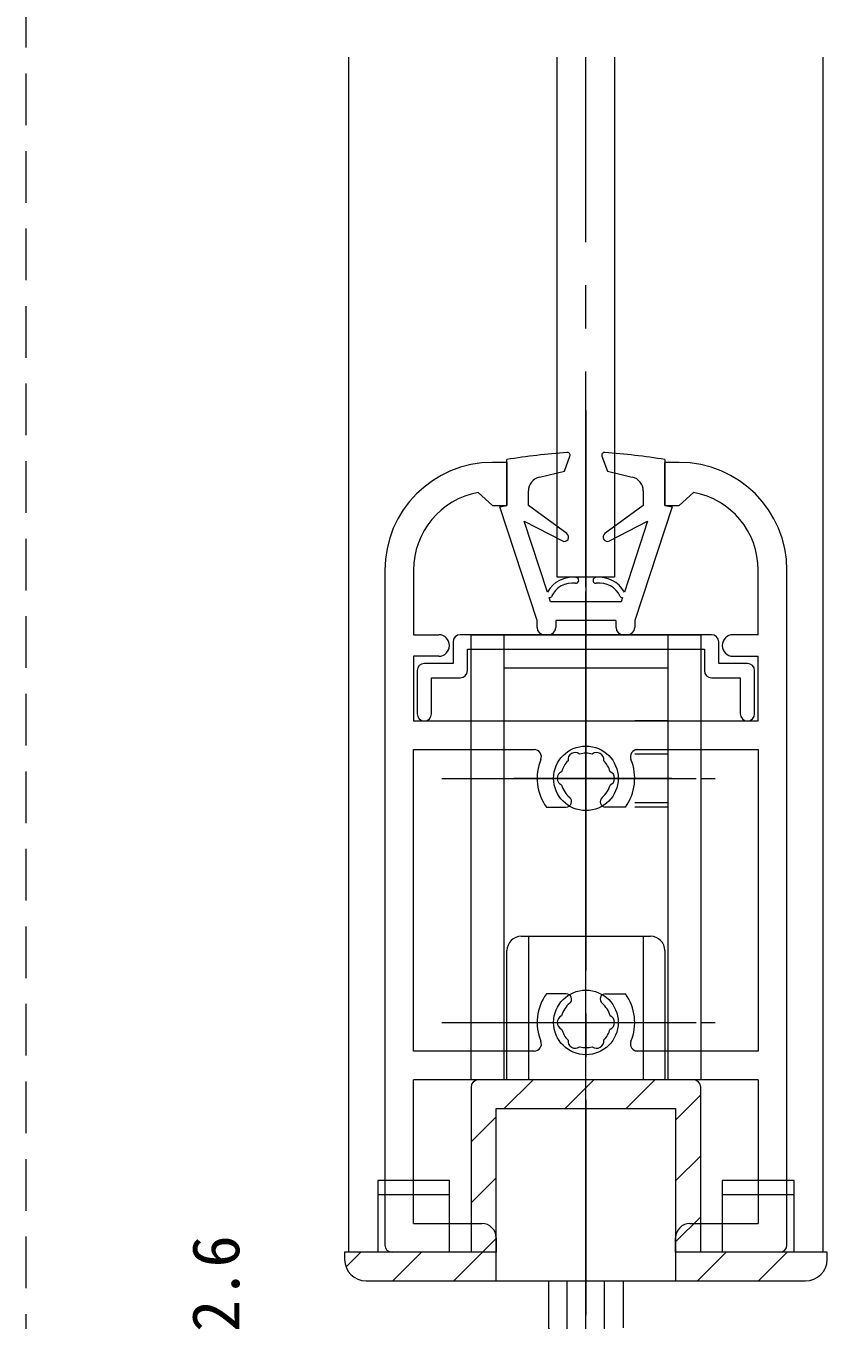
# Model space of a CAD drawing. Units: millimetres on the paper, enlarged 5 times, with parts at other scales. Extents: x -992 to 1008, y -685 to 700.
# Drawn here: x -582.5 to -489.5, y 48.9 to 199.1 of the extents above; entities that cross this region are included whole.
import ezdxf
from ezdxf.enums import TextEntityAlignment as Align

# ---------------------------------------------------------------- set-up
doc = ezdxf.new("R2010")
doc.units = ezdxf.units.MM
doc.header["$LTSCALE"] = 5
doc.linetypes.add('CHAIN1', pattern=[8, 5, -1, 1, -1])
doc.linetypes.add('DASHED1', pattern=[1.8, 1.2, -0.6])
doc.layers.add('2-0_18', color=7, linetype='Continuous', lineweight=18)
doc.styles.add('ＭＳ ゴシック', font='')
doc.styles.get('ＭＳ ゴシック').set_extended_font_data('MS Gothic')

msp = doc.modelspace()

# ---------------------------------------------------------------- linework, layer by layer
at = {"layer": '2-0_18', "linetype": 'DASHED1', "lineweight": 20}
msp.add_line((-582.547, 526.571), (-582.547, 44.258), dxfattribs=at)
at = {"layer": '2-0_18'}
for p, q in [((-545.047, 56.758), (-545.047, 195.481)), ((-520.88, 135.091), (-520.88, 195.481)), ((-514.214, 195.481), (-514.214, 135.091)), ((-490.047, 195.481), (-490.047, 56.758)), ((-526.714, 143.425), (-526.714, 148.758)), ((-520.047, 147.425), (-519.402, 149.141)), ((-508.38, 148.758), (-508.38, 143.425)), ((-526.714, 148.424), (-528.38, 148.424)), ((-526.714, 148.424), (-526.714, 143.425)), ((-522.936, 146.731), (-520.047, 147.425)), ((-508.38, 143.425), (-508.38, 148.424)), ((-506.714, 148.424), (-508.38, 148.424)), ((-524.214, 143.425), (-524.214, 145.111)), ((-510.88, 145.111), (-510.88, 143.425)), ((-506.714, 143.425), (-505.047, 144.939)), ((-527.547, 143.258), (-526.714, 143.425)), ((-523.214, 130.091), (-527.547, 143.258)), ((-519.752, 140.162), (-524.214, 143.425)), ((-510.88, 143.425), (-515.342, 140.162)), ((-508.38, 143.425), (-506.714, 143.425)), ((-524.718, 141.591), (-520.275, 139.313)), ((-522.013, 133.374), (-524.718, 141.591)), ((-540.88, 135.924), (-540.88, 57.591)), ((-537.547, 135.924), (-537.547, 128.425)), ((-497.547, 128.425), (-497.547, 135.924)), ((-494.214, 57.591), (-494.214, 135.924)), ((-514.214, 135.091), (-520.88, 135.091)), ((-521.81, 132.758), (-521.679, 132.758)), ((-521.646, 132.258), (-521.81, 132.758)), ((-513.448, 132.258), (-521.646, 132.258)), ((-523.214, 129.258), (-523.214, 130.091)), ((-514.062, 130.091), (-521.047, 130.091)), ((-521.047, 130.091), (-521.047, 129.258)), ((-514.047, 129.258), (-514.047, 130.091)), ((-511.88, 130.091), (-511.88, 129.258)), ((-537.547, 128.425), (-534.63, 128.425)), ((-502.964, 128.425), (-532.13, 128.425)), ((-527.047, 76.758), (-527.047, 128.425)), ((-521.88, 128.425), (-522.38, 128.425)), ((-512.714, 128.425), (-513.214, 128.425)), ((-508.047, 128.425), (-508.047, 76.758)), ((-497.547, 128.425), (-500.464, 128.425)), ((-532.964, 127.591), (-532.964, 125.091)), ((-531.297, 126.758), (-503.797, 126.758)), ((-531.297, 124.258), (-531.297, 126.758)), ((-503.797, 126.758), (-503.797, 124.258)), ((-502.13, 125.091), (-502.13, 127.591)), ((-532.964, 125.091), (-536.297, 125.091)), ((-498.797, 125.091), (-502.13, 125.091)), ((-500.464, 125.925), (-497.547, 125.925)), ((-497.547, 118.425), (-497.547, 125.925)), ((-537.13, 124.258), (-537.13, 119.258)), ((-535.464, 119.258), (-535.464, 123.424)), ((-535.464, 123.424), (-532.13, 123.424)), ((-527.047, 124.591), (-508.047, 124.591)), ((-502.964, 123.424), (-499.63, 123.424)), ((-499.63, 123.424), (-499.63, 119.258)), ((-497.964, 119.258), (-497.964, 124.258)), ((-537.547, 118.425), (-497.547, 118.425)), ((-508.047, 118.425), (-511.88, 118.425)), ((-537.547, 115.091), (-523.547, 115.091)), ((-537.547, 80.091), (-537.547, 115.091)), ((-511.547, 115.091), (-497.547, 115.091)), ((-497.547, 115.091), (-497.547, 80.091)), ((-522.13, 108.425), (-519.833, 108.425)), ((-512.965, 108.425), (-515.261, 108.425)), ((-525.047, 93.425), (-510.047, 93.425)), ((-524.214, 93.425), (-524.214, 76.758)), ((-510.88, 93.425), (-510.88, 76.758)), ((-526.714, 76.758), (-526.714, 91.758)), ((-508.38, 91.758), (-508.38, 76.758)), ((-519.833, 86.758), (-522.13, 86.758)), ((-515.261, 86.758), (-512.965, 86.758)), ((-523.547, 80.091), (-537.547, 80.091)), ((-497.547, 80.091), (-511.547, 80.091)), ((-497.547, 76.758), (-537.547, 76.758)), ((-537.547, 60.091), (-537.547, 76.758)), ((-504.214, 76.758), (-530.88, 76.758)), ((-505.047, 76.758), (-530.047, 76.758)), ((-505.047, 76.758), (-530.047, 76.758)), ((-527.014, 73.425), (-523.68, 76.758)), ((-527.014, 73.425), (-523.68, 76.758)), ((-519.943, 73.425), (-516.609, 76.758)), ((-519.943, 73.425), (-516.609, 76.758)), ((-512.872, 73.425), (-509.538, 76.758)), ((-512.872, 73.425), (-509.538, 76.758)), ((-497.547, 76.758), (-497.547, 60.091)), ((-530.88, 75.925), (-530.88, 56.758)), ((-530.88, 75.925), (-530.88, 56.758)), ((-504.214, 56.758), (-504.214, 75.925)), ((-504.214, 56.758), (-504.214, 75.925)), ((-507.13, 72.095), (-504.214, 75.011)), ((-507.13, 72.095), (-504.214, 75.011)), ((-530.88, 69.558), (-527.964, 72.475)), ((-530.88, 69.558), (-527.964, 72.475)), ((-507.13, 65.024), (-504.214, 67.94)), ((-507.13, 65.024), (-504.214, 67.94)), ((-541.714, 65.091), (-541.714, 56.758)), ((-530.88, 62.487), (-527.964, 65.404)), ((-530.88, 62.487), (-527.964, 65.404)), ((-501.714, 65.091), (-501.714, 56.758)), ((-493.38, 65.091), (-501.714, 65.091)), ((-493.38, 56.758), (-493.38, 65.091)), ((-533.38, 63.425), (-541.714, 63.425)), ((-493.38, 63.425), (-501.714, 63.425)), ((-537.547, 60.091), (-529.63, 60.091)), ((-507.13, 57.953), (-504.214, 60.869)), ((-507.13, 57.953), (-504.214, 60.869)), ((-505.464, 60.091), (-497.547, 60.091)), ((-532.872, 53.425), (-527.918, 58.379)), ((-532.872, 53.425), (-527.964, 58.332)), ((-527.964, 58.425), (-527.964, 56.758)), ((-527.964, 58.425), (-527.964, 56.758)), ((-507.13, 56.758), (-507.13, 58.425)), ((-507.13, 56.758), (-507.13, 58.425)), ((-545.547, 56.758), (-545.547, 55.925)), ((-530.88, 56.758), (-545.547, 56.758)), ((-545.547, 56.758), (-545.547, 55.925)), ((-530.88, 56.758), (-545.547, 56.758)), ((-545.389, 55.05), (-543.68, 56.758)), ((-545.389, 55.05), (-543.68, 56.758)), ((-540.047, 56.758), (-545.047, 56.758)), ((-540.047, 56.758), (-545.047, 56.758)), ((-527.964, 56.758), (-540.047, 56.758)), ((-527.964, 56.758), (-540.047, 56.758)), ((-539.943, 53.425), (-536.609, 56.758)), ((-539.943, 53.425), (-536.609, 56.758)), ((-495.047, 56.758), (-507.13, 56.758)), ((-495.047, 56.758), (-507.13, 56.758)), ((-504.587, 53.425), (-501.254, 56.758)), ((-504.586, 53.426), (-501.254, 56.758)), ((-489.547, 56.758), (-504.214, 56.758)), ((-489.547, 56.758), (-504.214, 56.758)), ((-497.516, 53.425), (-494.183, 56.758)), ((-497.516, 53.425), (-494.183, 56.758)), ((-490.047, 56.758), (-495.047, 56.758)), ((-490.047, 56.758), (-495.047, 56.758)), ((-489.547, 55.925), (-489.547, 56.758)), ((-489.547, 55.925), (-489.547, 56.758)), ((-543.047, 53.425), (-492.047, 53.425)), ((-543.047, 53.425), (-492.047, 53.425)), ((-521.88, 53.425), (-521.88, 47.938)), ((-515.38, 44.258), (-515.38, 53.425)), ((-513.214, 53.425), (-513.214, 47.988))]:
    msp.add_line(p, q, dxfattribs=at)
at = {"layer": '2-0_18', "linetype": 'CHAIN1'}
for p, q in [((-517.547, 53.981), (-517.547, 195.481)), ((-517.547, 154.453), (-517.547, 48.797)), ((-517.547, 137.533), (-517.547, 110.391)), ((-517.547, 68.425), (-517.547, 136.758)), ((-511.88, 115.091), (-508.047, 115.091)), ((-511.88, 114.591), (-508.047, 114.591)), ((-534.248, 111.758), (-502.547, 111.758)), ((-507.581, 111.758), (-525.915, 111.758)), ((-514.74, 111.758), (-504.74, 111.758)), ((-508.047, 108.925), (-511.88, 108.925)), ((-508.047, 108.425), (-511.88, 108.425)), ((-517.547, 48.89), (-517.547, 97.224)), ((-534.248, 83.425), (-502.547, 83.425)), ((-530.385, 83.425), (-505.385, 83.425)), ((-525.915, 83.425), (-507.581, 83.425)), ((-514.74, 83.425), (-504.74, 83.425)), ((-508.047, 80.091), (-511.88, 80.091))]:
    msp.add_line(p, q, dxfattribs=at)
at = {"layer": '2-0_18', "color": 4}
msp.add_line((-517.547, 44.258), (-517.547, 53.425), dxfattribs=at)
at = {"layer": '2-0_18'}
for points in [[(-515.692, 149.141), (-515.047, 147.425), (-512.158, 146.731)], [(-530.047, 144.939), (-528.38, 143.425), (-526.714, 143.425)], [(-508.38, 143.425), (-507.547, 143.258), (-511.88, 130.091)], [(-514.819, 139.313), (-510.377, 141.591), (-513.081, 133.374)], [(-513.415, 132.758), (-513.284, 132.758), (-513.448, 132.258)], [(-534.63, 125.925), (-537.547, 125.925), (-537.547, 118.425)], [(-527.964, 53.425), (-527.964, 73.425), (-507.13, 73.425), (-507.13, 53.425)], [(-533.38, 56.758), (-533.38, 65.091), (-541.714, 65.091)], [(-521.88, 47.938), (-519.714, 44.258), (-519.714, 53.425)]]:
    msp.add_lwpolyline(points, dxfattribs=at)
msp.add_lwpolyline([(-504.214, 76.758), (-530.88, 76.758), (-530.88, 128.425), (-504.214, 128.425)], close=True, dxfattribs=at)
for centre in [(-517.547, 111.758), (-517.547, 83.425), (-517.547, 83.425)]:
    msp.add_circle(centre, 3.75, dxfattribs=at)
for centre, radius, start, end in [((-513.36, 66.501), 83.333, 94.39026, 99.22101), ((-519.714, 149.258), 0.333, 339.39028, 94.39026), ((-515.38, 149.258), 0.333, 85.6097, 200.60966), ((-521.734, 66.501), 83.333, 80.77894, 85.6097), ((-528.38, 135.924), 12.5, 90, 180), ((-506.714, 135.924), 12.5, 0, 90), ((-522.547, 145.111), 1.667, 103.49571, 180), ((-512.547, 145.111), 1.667, 0, 76.50424), ((-528.38, 135.924), 9.167, 100.47566, 180), ((-506.714, 135.924), 9.167, 0, 79.52429), ((-520.047, 139.758), 0.5, 242.84899, 53.82074), ((-515.047, 139.758), 0.5, 126.17921, 297.15095), ((-519.098, 131.758), 3.333, 82.65042, 151.00492), ((-519.098, 131.758), 2.667, 82.65042, 155.68423), ((-518.714, 134.733), 0.333, 262.65042, 82.65042), ((-516.38, 134.733), 0.333, 97.34953, 277.34953), ((-515.997, 131.758), 3.333, 28.99503, 97.34953), ((-515.997, 131.758), 2.667, 24.31572, 97.34953), ((-521.679, 132.925), 0.167, 270, 335.68423), ((-513.415, 132.925), 0.167, 204.31571, 270), ((-522.38, 129.258), 0.833, 180, 270), ((-521.88, 129.258), 0.833, 270, 0), ((-513.214, 129.258), 0.833, 180, 270), ((-512.714, 129.258), 0.833, 270, 0), ((-534.63, 127.175), 1.25, 270, 90), ((-532.13, 127.591), 0.833, 90, 180), ((-502.964, 127.591), 0.833, 0, 90), ((-500.464, 127.175), 1.25, 90, 270), ((-536.297, 124.258), 0.833, 90, 180), ((-498.797, 124.258), 0.833, 0, 90), ((-532.13, 124.258), 0.833, 270, 0), ((-502.964, 124.258), 0.833, 180, 270), ((-536.297, 119.258), 0.833, 180, 0), ((-498.797, 119.258), 0.833, 180, 0), ((-523.547, 114.258), 0.833, 337.38011, 90), ((-518.797, 113.923), 0.833, 52.02429, 187.97566), ((-517.547, 111.758), 2.917, 75.35886, 104.64109), ((-516.297, 113.923), 0.833, 352.02429, 127.97566), ((-511.547, 114.258), 0.833, 90, 202.61984), ((-517.547, 111.758), 5.667, 157.38011, 216.03186), ((-517.547, 111.758), 2.917, 135.35885, 164.64109), ((-517.547, 111.758), 2.917, 15.35886, 44.6411), ((-517.547, 111.758), 5.667, 323.96809, 22.61984), ((-520.047, 111.758), 0.833, 112.02429, 247.97566), ((-515.047, 111.758), 0.833, 292.02429, 67.97566), ((-517.547, 111.758), 2.917, 195.35885, 229.81587), ((-517.547, 111.758), 2.917, 310.18408, 344.64109), ((-519.833, 109.051), 0.626, 270, 49.81587), ((-515.261, 109.051), 0.626, 130.18408, 270), ((-525.047, 91.758), 1.667, 90, 180), ((-510.047, 91.758), 1.667, 0, 90), ((-517.547, 83.425), 5.667, 143.96809, 202.61984), ((-517.547, 83.425), 2.917, 130.18408, 164.64109), ((-519.833, 86.131), 0.626, 310.18408, 90), ((-515.261, 86.131), 0.626, 90, 229.81587), ((-517.547, 83.425), 2.917, 15.35886, 49.81587), ((-517.547, 83.425), 5.667, 337.38011, 36.03186), ((-520.047, 83.425), 0.833, 112.02429, 247.97566), ((-515.047, 83.425), 0.833, 292.02429, 67.97566), ((-517.547, 83.425), 2.917, 195.35885, 224.64109), ((-517.547, 83.425), 2.917, 315.35885, 344.64109), ((-523.547, 80.925), 0.833, 270, 22.61984), ((-518.797, 81.26), 0.833, 172.02429, 307.97566), ((-516.297, 81.26), 0.833, 232.02429, 7.97566), ((-511.547, 80.925), 0.833, 157.38011, 270), ((-517.547, 83.425), 2.917, 255.35885, 284.64109), ((-530.047, 75.925), 0.833, 90, 180), ((-530.047, 75.925), 0.833, 90, 180), ((-505.047, 75.925), 0.833, 0, 90), ((-505.047, 75.925), 0.833, 0, 90), ((-529.63, 58.425), 1.667, 0, 90), ((-529.63, 58.425), 1.667, 0, 90), ((-505.464, 58.425), 1.667, 90, 180), ((-505.464, 58.425), 1.667, 90, 180), ((-540.047, 57.591), 0.833, 180, 270), ((-540.047, 57.591), 0.833, 180, 270), ((-495.047, 57.591), 0.833, 270, 0), ((-495.047, 57.591), 0.833, 270, 0), ((-543.047, 55.925), 2.5, 180, 270), ((-543.047, 55.925), 2.5, 180, 270), ((-492.047, 55.925), 2.5, 270, 0), ((-492.047, 55.925), 2.5, 270, 0)]:
    msp.add_arc(centre, radius, start, end, dxfattribs=at)

# ---------------------------------------------------------------- texts
at = {"layer": '2-0_18', "style": 'ＭＳ ゴシック'}
msp.add_text('2.6', height=5.499, rotation=90, dxfattribs=at).set_placement((-556.126, 47.499), align=Align.BOTTOM_LEFT)

doc.saveas('drawing.dxf')
